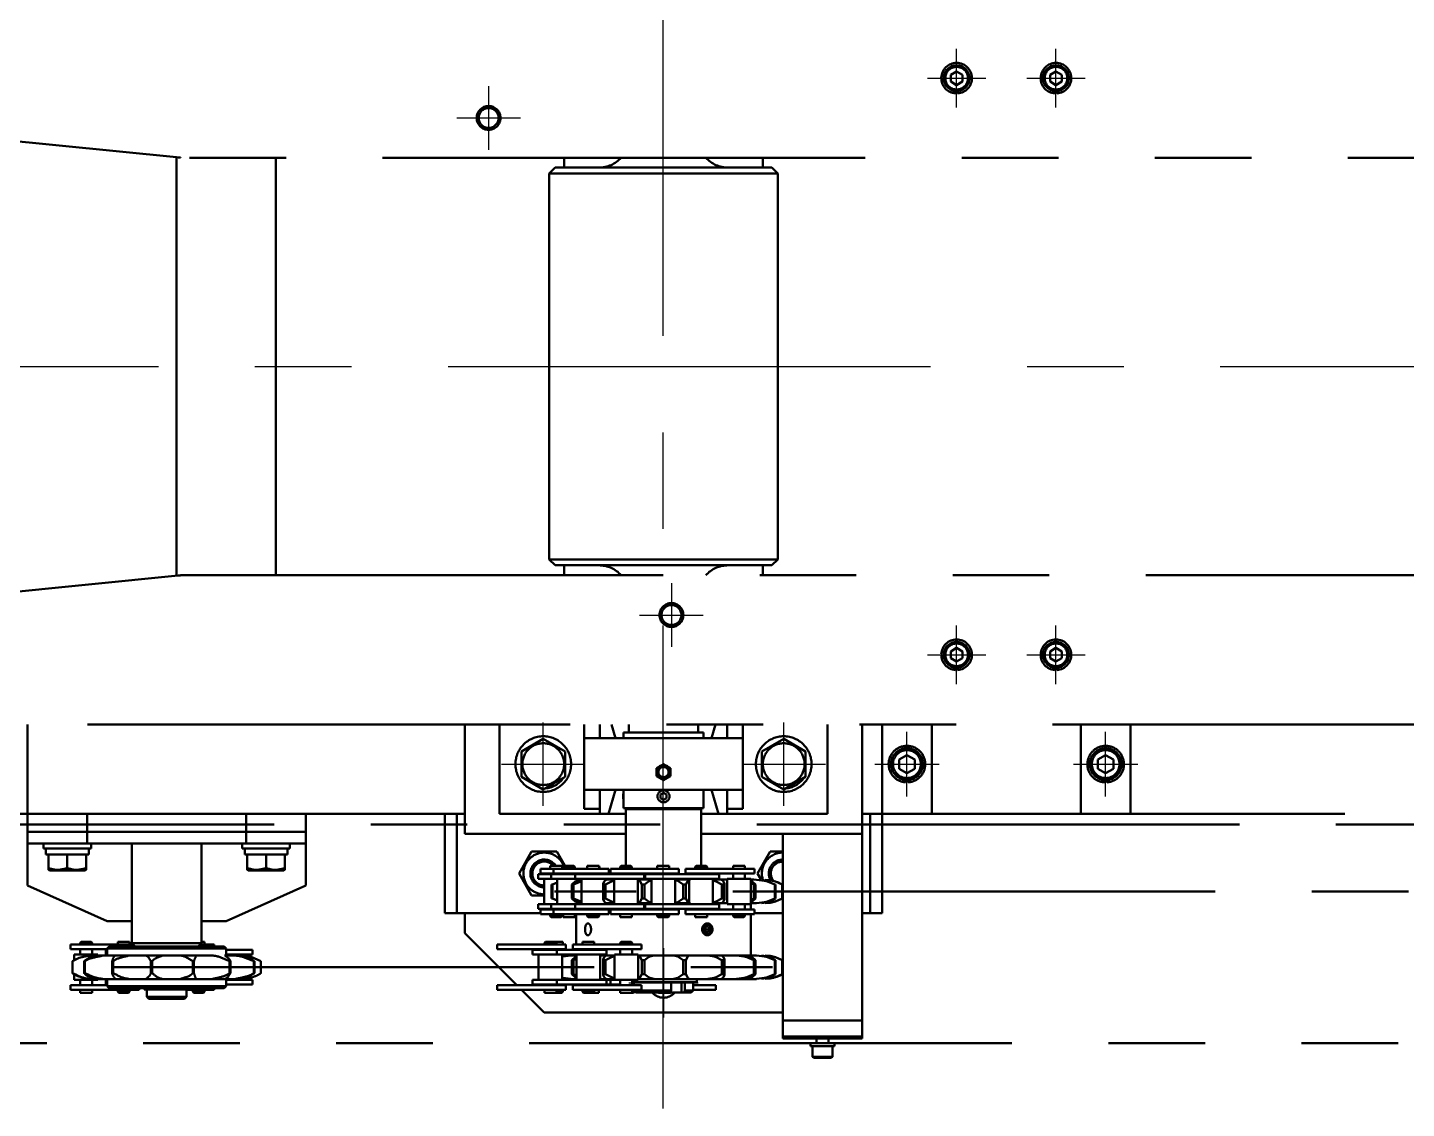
# Model space of a CAD drawing. Header units: millimetres. Extents: x -993 to 13147, y -7260 to 4342.
# Drawn here: x 4750 to 5444, y 2711 to 3255 of the extents above; entities that cross this region are included whole.
import ezdxf

# ---------------------------------------------------------------- set-up
doc = ezdxf.new("R2010")
doc.units = ezdxf.units.MM
doc.header["$LTSCALE"] = 7.649257
doc.linetypes.add('CENTER', pattern=[50.8, 31.75, -6.35, 6.35, -6.35])
doc.linetypes.add('PHANTOM', pattern=[63.5, 31.75, -6.35, 6.35, -6.35, 6.35, -6.35])
for name, color, linetype in [('NoLayerName_001', 7, 'Continuous'), ('NoLayerName_002', 7, 'Continuous'), ('NoLayerName_003', 7, 'Continuous')]:
    doc.layers.add(name, color=color, linetype=linetype)

# ---------------------------------------------------------------- blocks, each defined once
blk = doc.blocks.new('JZB_0737')
at = {"layer": 'NoLayerName_001', "color": 4, "linetype": 'CENTER', "lineweight": 25}
for p, q in [((1063.76, 0), (1063.76, 710)), ((1211.41, 503.46), (1211.41, 532.86)), ((1261.41, 503.46), (1261.41, 532.86)), ((975.91, 514.16), (975.91, 482.16)), ((1196.71, 518.16), (1226.11, 518.16)), ((1246.71, 518.16), (1276.11, 518.16)), ((959.91, 498.16), (991.91, 498.16)), ((1067.91, 264.16), (1067.91, 232.16)), ((1051.91, 248.16), (1083.91, 248.16)), ((1211.41, 213.46), (1211.41, 242.86)), ((1261.41, 213.46), (1261.41, 242.86)), ((1196.71, 228.16), (1226.11, 228.16)), ((1246.71, 228.16), (1276.11, 228.16)), ((1003.41, 152.16), (1003.41, 194.16)), ((1124.41, 152.16), (1124.41, 194.16)), ((1186.41, 156.96), (1186.41, 189.36)), ((1286.41, 156.96), (1286.41, 189.36)), ((982.41, 173.16), (1024.41, 173.16)), ((1103.41, 173.16), (1145.41, 173.16)), ((1170.21, 173.16), (1202.61, 173.16)), ((1270.21, 173.16), (1302.61, 173.16)), ((1063.91, 80.66), (1063.91, 45.66)), ((1046.41, 63.16), (1081.41, 63.16))]:
    blk.add_line(p, q, dxfattribs=at)
at = {"layer": 'NoLayerName_001', "color": 3, "linetype": 'PHANTOM', "lineweight": 50}
for p, q in [((1211.41, 521.59), (1208.44, 519.88)), ((1214.38, 519.88), (1211.41, 521.59)), ((1261.41, 521.59), (1258.44, 519.88)), ((1264.38, 519.88), (1261.41, 521.59)), ((1208.44, 519.88), (1208.44, 516.45)), ((1208.44, 516.45), (1211.41, 514.73)), ((1211.41, 514.73), (1214.38, 516.45)), ((1214.38, 516.45), (1214.38, 519.88)), ((1258.44, 519.88), (1258.44, 516.45)), ((1258.44, 516.45), (1261.41, 514.73)), ((1261.41, 514.73), (1264.38, 516.45)), ((1264.38, 516.45), (1264.38, 519.88)), ((1209.92, 510.61), (1209.92, 511.83)), ((1210.89, 510.48), (1210.89, 511.68)), ((1211.92, 510.48), (1211.92, 511.68)), ((1259.92, 510.61), (1259.92, 511.83)), ((1260.89, 510.48), (1260.89, 511.68)), ((1261.92, 510.48), (1261.92, 511.68)), ((820.59, 478.19), (620.91, 498.16)), ((818.91, 267.96), (818.91, 478.36)), ((819.7, 478.28), (820.91, 478.28)), ((820.59, 478.19), (820.6, 478.28)), ((820.91, 478.16), (820.91, 478.28)), ((2136.91, 478.16), (820.91, 478.16)), ((868.91, 268.16), (868.91, 478.16)), ((1013.91, 473.16), (1013.91, 478.16)), ((1113.91, 473.16), (1113.91, 478.16)), ((1013.91, 268.16), (1013.91, 273.16)), ((1113.91, 268.16), (1113.91, 273.16)), ((819.7, 268.04), (620.91, 248.16)), ((819.7, 268.04), (820.91, 268.04)), ((820.91, 268.04), (820.91, 268.16)), ((820.91, 268.16), (2320.91, 268.16)), ((1211.41, 231.59), (1208.44, 229.88)), ((1208.44, 229.88), (1208.44, 226.45)), ((1214.38, 229.88), (1211.41, 231.59)), ((1214.38, 226.45), (1214.38, 229.88)), ((1261.41, 231.59), (1258.44, 229.88)), ((1258.44, 229.88), (1258.44, 226.45)), ((1264.38, 229.88), (1261.41, 231.59)), ((1264.38, 226.45), (1264.38, 229.88)), ((1208.44, 226.45), (1211.41, 224.73)), ((1211.41, 224.73), (1214.38, 226.45)), ((1258.44, 226.45), (1261.41, 224.73)), ((1261.41, 224.73), (1264.38, 226.45)), ((1209.92, 220.61), (1209.92, 221.83)), ((1210.89, 220.48), (1210.89, 221.68)), ((1211.92, 220.48), (1211.92, 221.68)), ((1259.92, 220.61), (1259.92, 221.83)), ((1260.89, 220.48), (1260.89, 221.68)), ((1261.92, 220.48), (1261.92, 221.68)), ((2474.05, 193.16), (625.91, 193.16)), ((743.91, 112.16), (743.91, 193.16)), ((963.91, 138.16), (963.91, 193.16)), ((1163.91, 193.16), (1163.91, 35.16)), ((1173.91, 193.16), (1173.91, 98.16)), ((1198.91, 193.16), (1198.91, 148.16)), ((1273.91, 193.16), (1273.91, 148.16)), ((1298.91, 193.16), (1298.91, 148.16)), ((1003.41, 185.86), (992.41, 179.51)), ((1014.41, 179.51), (1003.41, 185.86)), ((1124.41, 185.86), (1113.41, 179.51)), ((1135.41, 179.51), (1124.41, 185.86)), ((992.41, 179.51), (992.41, 166.81)), ((1014.41, 166.81), (1014.41, 179.51)), ((1113.41, 179.51), (1113.41, 166.81)), ((1135.41, 166.81), (1135.41, 179.51)), ((1186.41, 177.74), (1182.44, 175.45)), ((1182.44, 175.45), (1182.44, 170.87)), ((1190.37, 175.45), (1186.41, 177.74)), ((1190.37, 170.87), (1190.37, 175.45)), ((1286.41, 177.74), (1282.44, 175.45)), ((1282.44, 175.45), (1282.44, 170.87)), ((1290.37, 175.45), (1286.41, 177.74)), ((1290.37, 170.87), (1290.37, 175.45)), ((992.41, 166.81), (1003.41, 160.46)), ((1003.41, 160.46), (1014.41, 166.81)), ((1113.41, 166.81), (1124.41, 160.46)), ((1124.41, 160.46), (1135.41, 166.81)), ((1182.44, 170.87), (1186.41, 168.59)), ((1186.41, 168.59), (1190.37, 170.87)), ((1282.44, 170.87), (1286.41, 168.59)), ((1286.41, 168.59), (1290.37, 170.87)), ((1184.55, 164.15), (1184.55, 165.38)), ((1185.77, 163.98), (1185.77, 165.19)), ((1187.05, 163.98), (1187.05, 165.19)), ((1284.55, 164.15), (1284.55, 165.38)), ((1285.77, 163.98), (1285.77, 165.19)), ((1287.05, 163.98), (1287.05, 165.19)), ((743.91, 148.16), (188.91, 148.16)), ((743.91, 148.16), (963.91, 148.16)), ((773.91, 148.16), (773.91, 133.16)), ((853.91, 133.16), (853.91, 148.16)), ((883.91, 112.16), (883.91, 148.16)), ((953.91, 98.16), (953.91, 148.16)), ((959.91, 98.16), (959.91, 148.16)), ((1036.16, 148.16), (1044.91, 148.16)), ((1082.91, 148.16), (1091.66, 148.16)), ((1163.91, 148.16), (1963.91, 148.16)), ((1167.91, 98.16), (1167.91, 148.16)), ((743.91, 139.16), (883.91, 139.16)), ((883.91, 133.16), (743.91, 133.16)), ((751.91, 133.16), (751.91, 130.66)), ((775.91, 130.66), (775.91, 133.16)), ((796.41, 133.16), (796.41, 83.16)), ((831.41, 83.16), (831.41, 133.16)), ((851.91, 133.16), (851.91, 130.66)), ((875.91, 130.66), (875.91, 133.16)), ((1044.91, 138.16), (963.91, 138.16)), ((1163.91, 138.16), (1082.91, 138.16)), ((1123.91, 138.16), (1123.91, 35.16)), ((775.91, 130.66), (751.91, 130.66)), ((753.16, 130.66), (753.16, 127.66)), ((774.66, 127.66), (753.16, 127.66)), ((754.41, 119.95), (754.41, 127.66)), ((763.91, 127.66), (763.91, 120.8)), ((773.41, 127.66), (773.41, 119.95)), ((774.66, 127.66), (774.66, 130.66)), ((875.91, 130.66), (851.91, 130.66)), ((853.16, 130.66), (853.16, 127.66)), ((874.66, 127.66), (853.16, 127.66)), ((854.41, 127.66), (854.41, 119.95)), ((863.91, 127.66), (863.91, 120.8)), ((873.41, 127.66), (873.41, 119.95)), ((874.66, 127.66), (874.66, 130.66)), ((997.56, 129.16), (991.2, 118.16)), ((1010.26, 129.16), (997.56, 129.16)), ((1014.29, 122.18), (1010.26, 129.16)), ((1117.56, 129.16), (1111.2, 118.16)), ((1123.91, 129.16), (1117.56, 129.16)), ((754.41, 119.95), (754.91, 119.66)), ((772.91, 119.66), (754.91, 119.66)), ((772.91, 119.66), (773.41, 119.95)), ((854.41, 119.95), (854.91, 119.66)), ((872.91, 119.66), (854.91, 119.66)), ((872.91, 119.66), (873.41, 119.95)), ((991.2, 118.16), (997.56, 107.16)), ((1111.2, 118.16), (1112.82, 115.36)), ((743.91, 112.16), (783.91, 94.16)), ((843.91, 94.16), (883.91, 112.16)), ((997.56, 107.16), (1003.91, 107.16)), ((1002.07, 98.16), (953.91, 98.16)), ((963.91, 88.16), (963.91, 98.16)), ((1123.91, 98.16), (1109.66, 98.16)), ((1173.91, 98.16), (1163.91, 98.16)), ((783.91, 94.16), (796.41, 94.16)), ((831.41, 94.16), (843.91, 94.16)), ((1084.16, 90.06), (1084.91, 91.56)), ((1084.78, 91.3), (1085.4, 90.06)), ((1084.91, 91.56), (1086.41, 91.56)), ((1086.41, 91.56), (1087.16, 90.06)), ((770.88, 83.86), (770.38, 83.36)), ((776.34, 83.36), (770.38, 83.36)), ((770.38, 83.36), (770.38, 82.41)), ((775.84, 83.86), (770.88, 83.86)), ((776.34, 83.36), (775.84, 83.86)), ((776.34, 82.41), (776.34, 83.36)), ((795.26, 83.86), (789.3, 83.86)), ((789.3, 83.86), (789.3, 82.41)), ((795.26, 82.41), (795.26, 83.86)), ((831.41, 83.86), (833.01, 83.86)), ((833.01, 82.41), (833.01, 83.86)), ((963.91, 88.16), (990.06, 62.01)), ((1004.55, 83.86), (1004.05, 83.36)), ((1010.01, 83.36), (1004.05, 83.36)), ((1004.05, 83.36), (1004.05, 82.41)), ((1013.28, 83.86), (1004.55, 83.86)), ((1010.01, 83.36), (1009.51, 83.86)), ((1010.01, 82.41), (1010.01, 83.36)), ((1013.28, 82.41), (1013.28, 83.86)), ((1029.06, 83.86), (1023.1, 83.86)), ((1023.1, 83.86), (1023.1, 82.41)), ((1029.06, 82.41), (1029.06, 83.86)), ((1042.65, 83.86), (1042.15, 83.36)), ((1048.11, 83.36), (1042.15, 83.36)), ((1042.15, 83.36), (1042.15, 82.41)), ((1047.61, 83.86), (1042.65, 83.86)), ((1048.11, 83.36), (1047.61, 83.86)), ((1048.11, 82.41), (1048.11, 83.36)), ((1084.91, 88.56), (1084.16, 90.06)), ((1085.4, 90.06), (1084.78, 88.82)), ((1086.41, 88.56), (1084.91, 88.56)), ((1085.4, 90.06), (1087.16, 90.06)), ((1087.16, 90.06), (1086.41, 88.56)), ((765.58, 82.41), (765.58, 80.01)), ((797.16, 82.41), (765.58, 82.41)), ((783.91, 80.01), (765.58, 80.01)), ((779.31, 77.36), (767.4, 77.36)), ((767.4, 77.36), (767.4, 74.42)), ((770.38, 80.01), (770.38, 77.36)), ((776.34, 77.36), (776.34, 80.01)), ((779.31, 76.96), (779.31, 77.36)), ((783.21, 79.76), (783.21, 77.36)), ((783.91, 79.76), (783.21, 79.76)), ((783.91, 77.36), (783.21, 77.36)), ((796.41, 83.16), (831.41, 83.16)), ((796.41, 83.16), (798.06, 81.51)), ((829.76, 81.51), (831.41, 83.16)), ((830.66, 82.41), (837.8, 82.41)), ((837.8, 81.51), (837.8, 82.41)), ((843.91, 79.76), (857.13, 79.76)), ((843.91, 77.36), (857.13, 77.36)), ((857.13, 77.36), (857.13, 79.76)), ((980.21, 82.41), (980.21, 80.01)), ((1014.81, 82.41), (980.21, 82.41)), ((1014.81, 80.01), (980.21, 80.01)), ((997.96, 79.76), (997.96, 77.36)), ((1035.16, 79.76), (997.96, 79.76)), ((1035.16, 77.36), (997.96, 77.36)), ((1001.08, 77.36), (1001.08, 64.66)), ((1004.05, 80.01), (1004.05, 79.76)), ((1010.01, 79.76), (1010.01, 80.01)), ((1010.31, 79.76), (1010.31, 77.36)), ((1012.99, 64.66), (1012.99, 77.36)), ((1013.28, 79.76), (1013.28, 80.01)), ((1014.81, 80.01), (1014.81, 82.41)), ((1018.31, 82.41), (1018.31, 80.01)), ((1052.91, 82.41), (1018.31, 82.41)), ((1052.91, 80.01), (1018.31, 80.01)), ((1020.13, 77.36), (1020.13, 64.66)), ((1023.1, 80.01), (1023.1, 79.76)), ((1029.06, 79.76), (1029.06, 80.01)), ((1032.04, 64.66), (1032.04, 77.36)), ((1035.16, 77.36), (1035.16, 79.76)), ((1039.18, 77.36), (1039.18, 64.66)), ((1039.18, 77.36), (1051.09, 77.36)), ((1042.15, 80.01), (1042.15, 77.36)), ((1048.11, 77.36), (1048.11, 80.01)), ((1051.09, 64.66), (1051.09, 77.36)), ((1052.91, 80.01), (1052.91, 82.41)), ((767.4, 67.45), (767.4, 64.66)), ((779.31, 64.66), (767.4, 64.66)), ((770.38, 64.66), (770.38, 62.01)), ((776.34, 62.01), (776.34, 64.66)), ((779.31, 64.66), (779.31, 65.06)), ((783.21, 64.66), (783.91, 64.66)), ((783.21, 64.66), (783.21, 62.26)), ((843.91, 64.66), (857.13, 64.66)), ((857.13, 62.26), (857.13, 64.66)), ((997.96, 64.66), (997.96, 62.26)), ((997.96, 64.66), (1051.09, 64.66)), ((1010.31, 62.26), (1010.31, 64.66)), ((1034.28, 64.66), (1034.28, 65.06)), ((1035.16, 62.26), (1035.16, 64.66)), ((1037.28, 64.66), (1037.28, 62.26)), ((1042.15, 64.66), (1042.15, 62.01)), ((1048.11, 62.01), (1048.11, 64.66)), ((1080.66, 63.56), (1048.11, 63.56)), ((1080.66, 63.56), (1080.66, 65.06)), ((765.58, 62.01), (765.58, 59.61)), ((783.91, 62.01), (765.58, 62.01)), ((800.06, 59.61), (765.58, 59.61)), ((770.38, 59.61), (770.38, 58.16)), ((770.38, 58.16), (776.34, 58.16)), ((776.34, 58.16), (776.34, 59.61)), ((783.21, 62.26), (783.91, 62.26)), ((789.3, 59.61), (789.3, 58.66)), ((789.3, 58.66), (795.26, 58.66)), ((789.3, 58.66), (789.8, 58.16)), ((794.76, 58.16), (789.8, 58.16)), ((794.76, 58.16), (795.26, 58.66)), ((795.26, 58.66), (795.26, 59.61)), ((800.06, 59.61), (800.06, 60.51)), ((802.52, 60.51), (802.52, 59.81)), ((825.3, 59.81), (802.52, 59.81)), ((803.44, 59.81), (803.44, 59.61)), ((803.44, 59.61), (803.91, 59.61)), ((803.91, 59.81), (803.91, 56.16)), ((803.91, 56.16), (823.91, 56.16)), ((803.91, 56.16), (804.91, 55.16)), ((822.91, 55.16), (823.91, 56.16)), ((823.91, 56.16), (823.91, 59.81)), ((823.91, 59.61), (837.8, 59.61)), ((825.3, 59.81), (825.3, 60.51)), ((827.05, 59.61), (827.05, 58.66)), ((833.01, 58.66), (827.05, 58.66)), ((827.05, 58.66), (827.55, 58.16)), ((827.55, 58.16), (832.51, 58.16)), ((832.51, 58.16), (833.01, 58.66)), ((833.01, 58.66), (833.01, 59.61)), ((837.8, 59.61), (837.8, 60.51)), ((843.91, 62.26), (857.13, 62.26)), ((980.21, 62.01), (980.21, 59.61)), ((1014.81, 62.01), (980.21, 62.01)), ((1014.81, 59.61), (980.21, 59.61)), ((992.46, 59.61), (1003.91, 48.16)), ((997.96, 62.26), (1042.15, 62.26)), ((1004.05, 62.26), (1004.05, 62.01)), ((1004.05, 59.61), (1004.05, 58.16)), ((1012.78, 58.16), (1004.05, 58.16)), ((1010.01, 62.01), (1010.01, 62.26)), ((1010.01, 58.16), (1010.01, 59.61)), ((1013.28, 58.66), (1010.01, 58.66)), ((1012.78, 58.16), (1013.28, 58.66)), ((1013.28, 62.01), (1013.28, 62.26)), ((1013.28, 58.66), (1013.28, 59.61)), ((1014.81, 59.61), (1014.81, 62.01)), ((1018.31, 62.01), (1018.31, 59.61)), ((1052.91, 62.01), (1018.31, 62.01)), ((1052.91, 59.61), (1018.31, 59.61)), ((1023.1, 62.26), (1023.1, 62.01)), ((1023.1, 59.61), (1023.1, 58.66)), ((1023.1, 58.66), (1029.06, 58.66)), ((1023.1, 58.66), (1023.6, 58.16)), ((1031.31, 58.16), (1023.6, 58.16)), ((1028.56, 58.16), (1029.06, 58.66)), ((1029.06, 62.01), (1029.06, 62.26)), ((1029.06, 58.66), (1029.06, 59.61)), ((1031.31, 62.01), (1031.31, 62.26)), ((1031.31, 58.16), (1031.31, 59.61)), ((1042.15, 59.61), (1042.15, 58.16)), ((1048.84, 58.16), (1042.15, 58.16)), ((1048.11, 62.26), (1048.91, 62.26)), ((1048.11, 58.16), (1048.11, 59.61)), ((1049.34, 58.66), (1048.11, 58.66)), ((1048.84, 58.16), (1049.34, 58.66)), ((1049.34, 58.66), (1049.34, 58.93)), ((1052.91, 59.61), (1052.91, 62.01)), ((1061.4, 58.36), (1061.4, 58.16)), ((1067.36, 58.16), (1061.4, 58.16)), ((1067.36, 58.16), (1067.36, 58.36)), ((1078.91, 62.01), (1090.19, 62.01)), ((1078.91, 59.61), (1090.19, 59.61)), ((1090.19, 59.61), (1090.19, 62.01)), ((822.91, 55.16), (804.91, 55.16)), ((1123.91, 48.16), (1003.91, 48.16)), ((1163.91, 44.16), (1123.91, 44.16)), ((1123.91, 36.16), (1163.91, 36.16)), ((1163.91, 35.16), (1123.91, 35.16)), ((1140.91, 35.16), (1140.91, 32.86)), ((1146.91, 32.86), (1146.91, 35.16)), ((1150.01, 32.86), (1137.81, 32.86)), ((1137.81, 32.86), (1137.81, 31.36)), ((1137.81, 31.36), (1150.01, 31.36)), ((1138.91, 31.36), (1138.91, 25.96)), ((1148.91, 25.96), (1148.91, 31.36)), ((1150.01, 31.36), (1150.01, 32.86)), ((1138.91, 25.96), (1148.91, 25.96)), ((1138.91, 25.96), (1139.51, 25.36)), ((1139.51, 25.36), (1148.31, 25.36)), ((1148.31, 25.36), (1148.91, 25.96))]:
    blk.add_line(p, q, dxfattribs=at)
at = {"layer": 'NoLayerName_001', "color": 4, "linetype": 'CENTER', "lineweight": 50}
for p, q in [((2118.76, 109.11), (1009.05, 109.11)), ((9.05, 71.01), (1118.76, 71.01))]:
    blk.add_line(p, q, dxfattribs=at)
at = {"layer": 'NoLayerName_001', "color": 3, "linetype": 'PHANTOM', "lineweight": 50}
for centre, radius in [((1211.41, 518.16), 6.5), ((1211.41, 518.16), 5.7), ((1261.41, 518.16), 6.5), ((1261.41, 518.16), 5.7), ((975.91, 498.16), 6), ((1067.91, 248.16), 6), ((1211.41, 228.16), 6.5), ((1211.41, 228.16), 5.7), ((1261.41, 228.16), 6.5), ((1261.41, 228.16), 5.7), ((1003.41, 173.16), 14), ((1003.41, 173.16), 10.5), ((1124.41, 173.16), 14), ((1124.41, 173.16), 10.5), ((1186.41, 173.16), 8), ((1286.41, 173.16), 8), ((1186.41, 173.16), 7), ((1286.41, 173.16), 7)]:
    blk.add_circle(centre, radius, dxfattribs=at)
for centre, radius, start, end in [((1211.41, 518.16), 7.7, 273.8146, 266.1854), ((1261.41, 518.16), 7.7, 273.8146, 266.1854), ((1211.41, 228.16), 7.7, 273.8146, 266.1854), ((1261.41, 228.16), 7.7, 273.8146, 266.1854), ((1186.41, 173.16), 9.2, 273.9911, 266.0089), ((1286.41, 173.16), 9.2, 273.9911, 266.0089), ((1003.41, 173.16), 12.25, 274.19672, 324.46575), ((1124.41, 173.16), 12.25, 274.19672, 324.46575), ((1003.91, 118.16), 10.5, 20.5139, 270.02455), ((1123.91, 118.16), 10.5, 90, 195.7113), ((1123.91, 118.16), 10.5, 268.54813, 270), ((1063.91, 63.16), 7.5, 219.79182, 320.20818)]:
    blk.add_arc(centre, radius, start, end, dxfattribs=at)
blk.add_ellipse((1085.66, 90.06), major_axis=(0, 2.46), ratio=0.864637, dxfattribs=at)
blk.add_ellipse((1085.39, 90.06), major_axis=(0, 3), ratio=0.864637, start_param=3.239712, end_param=6.186103, dxfattribs=at)
at = {"layer": 'NoLayerName_001', "color": 3, "linetype": 'PHANTOM', "lineweight": 50, "start_tangent": (-0.986522, -0.163629), "end_tangent": (-0.982197, 0.187856)}
for points in [[(763.91, 120.8), (758.82, 119.96), (754.41, 120.8)], [(773.41, 120.8), (768.32, 119.96), (763.91, 120.8)], [(863.91, 120.8), (858.82, 119.96), (854.41, 120.8)], [(873.41, 120.8), (868.32, 119.96), (863.91, 120.8)]]:
    blk.add_spline(points, degree=3, dxfattribs=at)
at = {"layer": 'NoLayerName_002', "color": 3, "linetype": 'PHANTOM', "lineweight": 50}
for p, q in [((1009.41, 473.16), (1006.41, 470.16)), ((1118.41, 473.16), (1009.41, 473.16)), ((1121.41, 470.16), (1118.41, 473.16)), ((1006.41, 470.16), (1121.41, 470.16)), ((1006.41, 470.16), (1006.41, 276.16)), ((1121.41, 276.16), (1121.41, 470.16)), ((1006.41, 276.16), (1121.41, 276.16)), ((1006.41, 276.16), (1009.41, 273.16)), ((1118.41, 273.16), (1009.41, 273.16)), ((1118.41, 273.16), (1121.41, 276.16)), ((1046.41, 193.16), (1046.41, 189.06)), ((1081.41, 189.06), (1081.41, 193.16)), ((1045.41, 150.96), (1044.91, 150.46)), ((1082.91, 150.46), (1044.91, 150.46)), ((1044.91, 150.46), (1044.91, 121.96)), ((1082.91, 150.46), (1082.41, 150.96)), ((1082.91, 121.96), (1082.91, 150.46)), ((139.41, 142.86), (2210.71, 142.86)), ((1054.1, 115.56), (1054.71, 115.56)), ((1048.91, 63.31), (1048.91, 62.01)), ((1067.71, 63.31), (1048.91, 63.31)), ((1049.61, 63.56), (1049.61, 63.31)), ((1067.35, 63.56), (1067.35, 63.31)), ((1067.71, 63.31), (1067.71, 59.36)), ((1072.89, 63.56), (1072.89, 58.36)), ((1074.26, 63.31), (1074.26, 63.56)), ((1074.26, 63.31), (1078.91, 63.31)), ((1074.63, 59.36), (1074.63, 63.31)), ((1078.21, 63.31), (1078.21, 63.56)), ((1078.91, 59.36), (1078.91, 63.31)), ((1048.91, 59.61), (1048.91, 59.36)), ((1048.91, 59.36), (1067.71, 59.36)), ((1048.91, 59.36), (1049.91, 58.36)), ((1077.91, 58.36), (1049.91, 58.36)), ((1067.71, 59.36), (1067.19, 58.36)), ((1074.11, 58.36), (1074.63, 59.36)), ((1074.63, 59.36), (1078.91, 59.36)), ((1077.91, 58.36), (1078.91, 59.36)), ((2210.71, 32.86), (139.41, 32.86))]:
    blk.add_line(p, q, dxfattribs=at)
for centre, start, end in [((1031.41, 488.16), 270, 318.18969), ((1096.41, 488.16), 221.81031, 270), ((1031.41, 258.16), 41.81031, 90), ((1096.41, 258.16), 90, 138.18969)]:
    blk.add_arc(centre, 15, start, end, dxfattribs=at)
at = {"layer": 'NoLayerName_003', "color": 3, "linetype": 'PHANTOM', "lineweight": 50}
for p, q in [((981.41, 193.16), (981.41, 148.16)), ((1023.91, 193.16), (1023.91, 150.68)), ((1031.81, 186.16), (1031.81, 193.16)), ((1039.78, 186.16), (1037.67, 193.16)), ((1043.71, 189.06), (1043.71, 186.16)), ((1043.71, 189.06), (1084.11, 189.06)), ((1084.11, 186.16), (1084.11, 189.06)), ((1090.14, 193.16), (1088.03, 186.16)), ((1096.01, 193.16), (1096.01, 186.16)), ((1103.91, 150.68), (1103.91, 193.16)), ((1146.41, 148.16), (1146.41, 193.16)), ((1023.91, 186.16), (1103.91, 186.16)), ((1060.41, 171.18), (1063.91, 173.2)), ((1060.41, 167.14), (1060.41, 171.18)), ((1060.41, 167.14), (1063.91, 165.12)), ((1063.91, 173.2), (1067.41, 171.18)), ((1067.41, 167.14), (1063.91, 165.12)), ((1067.41, 167.14), (1067.41, 171.18)), ((1103.91, 160.16), (1023.91, 160.16)), ((1031.81, 148.16), (1031.81, 160.16)), ((1036.16, 148.16), (1039.78, 160.16)), ((1043.71, 160.16), (1043.71, 150.96)), ((1084.11, 150.96), (1084.11, 160.16)), ((1088.03, 160.16), (1091.66, 148.16)), ((1096.01, 148.16), (1096.01, 160.16)), ((1063.91, 158.69), (1062.41, 157.83)), ((1062.41, 157.83), (1062.41, 156.1)), ((1062.41, 156.1), (1063.91, 155.23)), ((1065.41, 157.83), (1063.91, 158.69)), ((1063.91, 155.23), (1065.41, 156.1)), ((1065.41, 156.1), (1065.41, 157.83)), ((1036.16, 148.16), (981.41, 148.16)), ((1031.81, 150.68), (1023.91, 150.68)), ((1043.71, 150.96), (1084.11, 150.96)), ((1091.66, 148.16), (1146.41, 148.16)), ((1103.91, 150.68), (1096.01, 150.68)), ((1002.07, 120.51), (1002.07, 118.11)), ((1002.07, 120.51), (1036.34, 120.51)), ((1002.07, 118.11), (1036.34, 118.11)), ((1012.85, 121.96), (1006.89, 121.96)), ((1006.89, 121.96), (1006.89, 120.51)), ((1006.89, 118.11), (1006.89, 117.86)), ((1008.56, 120.51), (1008.56, 118.11)), ((1012.85, 120.51), (1012.85, 121.96)), ((1012.85, 117.86), (1012.85, 118.11)), ((1013.86, 121.96), (1013.36, 121.46)), ((1019.32, 121.46), (1013.36, 121.46)), ((1013.36, 121.46), (1013.36, 120.51)), ((1013.36, 118.11), (1013.36, 117.86)), ((1018.82, 121.96), (1013.86, 121.96)), ((1019.32, 121.46), (1018.82, 121.96)), ((1019.32, 120.51), (1019.32, 121.46)), ((1019.32, 117.86), (1019.32, 118.11)), ((1031.53, 121.96), (1025.57, 121.96)), ((1025.57, 121.96), (1025.57, 120.51)), ((1025.57, 118.11), (1025.57, 117.86)), ((1031.53, 120.51), (1031.53, 121.96)), ((1031.72, 121.46), (1031.53, 121.65)), ((1031.72, 121.46), (1031.53, 121.46)), ((1031.53, 117.86), (1031.53, 118.11)), ((1031.72, 120.51), (1031.72, 121.46)), ((1031.72, 117.86), (1031.72, 118.11)), ((1036.34, 118.11), (1036.34, 120.51)), ((1037.25, 120.51), (1037.25, 118.11)), ((1037.25, 120.51), (1071.56, 120.51)), ((1037.25, 118.11), (1071.56, 118.11)), ((1042.55, 121.96), (1042.05, 121.46)), ((1048.01, 121.46), (1042.05, 121.46)), ((1042.05, 121.46), (1042.05, 120.51)), ((1042.05, 118.11), (1042.05, 117.86)), ((1047.51, 121.96), (1042.55, 121.96)), ((1048.01, 121.46), (1047.51, 121.96)), ((1048.01, 120.51), (1048.01, 121.46)), ((1048.01, 117.86), (1048.01, 118.11)), ((1066.76, 121.96), (1060.8, 121.96)), ((1060.8, 121.96), (1060.8, 120.51)), ((1060.8, 118.11), (1060.8, 117.86)), ((1066.76, 120.51), (1066.76, 121.96)), ((1066.76, 117.86), (1066.76, 118.11)), ((1071.56, 118.11), (1071.56, 120.51)), ((1075.06, 120.51), (1075.06, 118.11)), ((1075.06, 120.51), (1109.66, 120.51)), ((1075.06, 118.11), (1109.66, 118.11)), ((1080.35, 121.96), (1079.85, 121.46)), ((1085.81, 121.46), (1079.85, 121.46)), ((1079.85, 121.46), (1079.85, 120.51)), ((1079.85, 118.11), (1079.85, 117.86)), ((1080.35, 121.96), (1085.31, 121.96)), ((1085.81, 121.46), (1085.31, 121.96)), ((1085.81, 120.51), (1085.81, 121.46)), ((1085.81, 117.86), (1085.81, 118.11)), ((1098.9, 121.96), (1104.86, 121.96)), ((1098.9, 121.96), (1098.9, 120.51)), ((1098.9, 118.11), (1098.9, 115.46)), ((1104.86, 120.51), (1104.86, 121.96)), ((1104.86, 115.46), (1104.86, 118.11)), ((1109.66, 118.11), (1109.66, 120.51)), ((1000.81, 117.86), (1000.81, 115.46)), ((1000.81, 117.86), (1054.1, 117.86)), ((1000.81, 115.46), (1054.1, 115.46)), ((1003.91, 115.46), (1003.91, 102.76)), ((1007.3, 117.86), (1007.3, 115.46)), ((1007.61, 112.66), (1008.07, 112.66)), ((1007.61, 105.56), (1007.61, 112.66)), ((1010.36, 113.61), (1008.07, 112.66)), ((1008.07, 112.66), (1008.07, 105.56)), ((1010.39, 115.46), (1010.39, 102.76)), ((1017.83, 112.66), (1019.42, 114.09)), ((1017.83, 112.66), (1018.69, 112.66)), ((1017.83, 105.56), (1017.83, 112.66)), ((1022.24, 114.09), (1018.69, 112.66)), ((1018.69, 112.66), (1018.69, 105.56)), ((1019.42, 114.09), (1020.27, 114.48)), ((1019.48, 117.86), (1019.48, 115.46)), ((1020.27, 114.48), (1022.22, 115.03)), ((1022.22, 115.03), (1022.59, 115.06)), ((1022.6, 114.21), (1022.24, 114.09)), ((1022.3, 115.04), (1022.3, 115.46)), ((1022.3, 115.06), (1022.6, 115.06)), ((1022.6, 115.46), (1022.6, 102.76)), ((1033.57, 113.03), (1033.97, 114.09)), ((1033.61, 112.66), (1033.57, 113.03)), ((1033.57, 113), (1033.57, 105.22)), ((1033.61, 112.66), (1034.76, 112.66)), ((1033.61, 105.56), (1033.61, 112.66)), ((1033.97, 114.09), (1034.37, 114.48)), ((1034.37, 114.48), (1034.83, 114.86)), ((1034.51, 115.09), (1034.51, 115.46)), ((1034.51, 115.06), (1039.07, 115.06)), ((1034.7, 115.06), (1034.7, 115.46)), ((1037.75, 114.09), (1034.76, 112.66)), ((1034.76, 112.66), (1034.76, 105.56)), ((1034.83, 114.86), (1035, 115.03)), ((1035, 115.03), (1034.86, 115.06)), ((1038.73, 114.48), (1037.75, 114.09)), ((1039.07, 115.46), (1039.07, 102.76)), ((1050.63, 115.06), (1057.83, 115.06)), ((1050.98, 102.76), (1050.98, 115.46)), ((1052.03, 114.48), (1051.26, 115.03)), ((1052.12, 114.09), (1052.03, 114.48)), ((1053.04, 112.66), (1052.12, 114.09)), ((1053.04, 112.66), (1054.35, 112.66)), ((1053.04, 105.56), (1053.04, 112.66)), ((1054.1, 115.46), (1054.1, 117.86)), ((1056.42, 114.09), (1054.35, 112.66)), ((1054.35, 112.66), (1054.35, 105.56)), ((1054.71, 117.86), (1054.71, 115.46)), ((1091.91, 117.86), (1054.71, 117.86)), ((1091.91, 115.46), (1054.71, 115.46)), ((1056.99, 114.48), (1056.42, 114.09)), ((1057.71, 114.8), (1056.99, 114.48)), ((1057.83, 115.46), (1057.83, 102.76)), ((1069.74, 102.76), (1069.74, 115.46)), ((1069.74, 115.06), (1077.46, 115.06)), ((1071.13, 114.48), (1069.84, 114.93)), ((1071.7, 114.09), (1071.13, 114.48)), ((1073.78, 112.66), (1071.7, 114.09)), ((1073.78, 112.66), (1075.1, 112.66)), ((1073.78, 105.56), (1073.78, 112.66)), ((1076, 114.09), (1075.1, 112.66)), ((1075.1, 112.66), (1075.1, 105.56)), ((1076.08, 114.48), (1076, 114.09)), ((1076.83, 115.03), (1076.08, 114.48)), ((1076.88, 115.46), (1076.88, 102.76)), ((1088.79, 102.76), (1088.79, 115.46)), ((1088.79, 115.06), (1095.93, 115.06)), ((1090.34, 114.09), (1089.35, 114.48)), ((1093.34, 112.66), (1090.34, 114.09)), ((1091.91, 115.46), (1091.91, 117.86)), ((1093.05, 115.03), (1093.7, 114.48)), ((1093.34, 112.66), (1094.49, 112.66)), ((1093.34, 105.56), (1093.34, 112.66)), ((1093.7, 114.48), (1094.11, 114.09)), ((1094.11, 114.09), (1094.53, 113.01)), ((1094.53, 113.01), (1094.49, 112.66)), ((1094.49, 112.66), (1094.49, 105.56)), ((1094.53, 105.24), (1094.53, 112.98)), ((1107.84, 115.46), (1095.93, 115.46)), ((1095.93, 115.46), (1095.93, 102.76)), ((1109.34, 112.66), (1107.82, 113.31)), ((1107.84, 102.76), (1107.84, 115.46)), ((1107.84, 115.06), (1109.31, 115.06)), ((1107.84, 114.43), (1108.58, 114.09)), ((1108.58, 114.09), (1110.2, 112.66)), ((1110.73, 115.03), (1109.31, 115.06)), ((1109.34, 112.66), (1110.2, 112.66)), ((1109.34, 105.56), (1109.34, 112.66)), ((1110.2, 112.66), (1110.2, 105.56)), ((1114.76, 114.48), (1110.73, 115.03)), ((1113.41, 115.03), (1116.47, 114.48)), ((1116.18, 114.09), (1114.76, 114.48)), ((1117.14, 114.82), (1115.12, 115.03)), ((1119.86, 112.66), (1116.18, 114.09)), ((1118.89, 114.48), (1117.14, 114.82)), ((1120.27, 114.09), (1118.89, 114.48)), ((1119.86, 112.66), (1120.32, 112.66)), ((1119.86, 105.56), (1119.86, 112.66)), ((1123.64, 112.66), (1120.27, 114.09)), ((1120.32, 112.66), (1120.32, 105.56)), ((1123.64, 105.56), (1123.64, 112.66)), ((1123.64, 105.56), (1123.64, 112.66)), ((1007.61, 105.56), (1008.07, 105.56)), ((1008.07, 105.56), (1010.36, 104.61)), ((1019.42, 104.14), (1017.83, 105.56)), ((1017.83, 105.56), (1018.69, 105.56)), ((1018.69, 105.56), (1022.24, 104.14)), ((1020.27, 103.75), (1019.42, 104.14)), ((1022.24, 104.14), (1022.6, 104.02)), ((1033.57, 105.19), (1033.61, 105.56)), ((1033.97, 104.14), (1033.57, 105.19)), ((1033.61, 105.56), (1034.76, 105.56)), ((1034.37, 103.75), (1033.97, 104.14)), ((1034.76, 105.56), (1037.75, 104.14)), ((1037.75, 104.14), (1038.73, 103.75)), ((1052.03, 103.75), (1052.12, 104.14)), ((1052.12, 104.14), (1053.04, 105.56)), ((1053.04, 105.56), (1054.35, 105.56)), ((1054.35, 105.56), (1056.42, 104.14)), ((1056.42, 104.14), (1056.99, 103.75)), ((1071.13, 103.75), (1071.7, 104.14)), ((1071.7, 104.14), (1073.78, 105.56)), ((1073.78, 105.56), (1075.1, 105.56)), ((1075.1, 105.56), (1076, 104.14)), ((1076, 104.14), (1076.08, 103.75)), ((1089.35, 103.75), (1090.34, 104.14)), ((1090.34, 104.14), (1093.34, 105.56)), ((1093.34, 105.56), (1094.49, 105.56)), ((1094.11, 104.14), (1093.7, 103.75)), ((1094.53, 105.21), (1094.11, 104.14)), ((1094.49, 105.56), (1094.53, 105.21)), ((1107.82, 104.91), (1109.34, 105.56)), ((1108.58, 104.14), (1107.84, 103.79)), ((1110.2, 105.56), (1108.58, 104.14)), ((1109.34, 105.56), (1110.2, 105.56)), ((1114.76, 103.75), (1116.18, 104.14)), ((1116.18, 104.14), (1119.86, 105.56)), ((1120.32, 105.56), (1117.66, 104.14)), ((1118.89, 103.75), (1120.27, 104.14)), ((1119.86, 105.56), (1120.32, 105.56)), ((1120.27, 104.14), (1123.64, 105.56)), ((1000.81, 102.76), (1000.81, 100.36)), ((1000.81, 102.76), (1054.1, 102.76)), ((1000.81, 100.36), (1054.1, 100.36)), ((1002.07, 100.11), (1002.07, 97.71)), ((1002.07, 100.11), (1036.34, 100.11)), ((1002.07, 97.71), (1036.34, 97.71)), ((1006.89, 100.36), (1006.89, 100.11)), ((1006.89, 97.71), (1006.89, 96.76)), ((1007.3, 102.76), (1007.3, 100.36)), ((1008.56, 100.11), (1008.56, 97.71)), ((1012.85, 100.11), (1012.85, 100.36)), ((1012.85, 96.76), (1012.85, 97.71)), ((1013.36, 100.36), (1013.36, 100.11)), ((1013.36, 97.71), (1013.36, 96.26)), ((1019.32, 100.11), (1019.32, 100.36)), ((1019.32, 96.26), (1019.32, 97.71)), ((1019.48, 102.76), (1019.48, 100.36)), ((1019.91, 100.36), (1019.91, 100.11)), ((1019.91, 97.71), (1019.91, 82.41)), ((1022.22, 103.19), (1020.27, 103.75)), ((1022.3, 102.76), (1022.3, 103.19)), ((1022.3, 103.16), (1022.6, 103.16)), ((1025.57, 100.36), (1025.57, 100.11)), ((1025.57, 97.71), (1025.57, 96.76)), ((1031.53, 100.11), (1031.53, 100.36)), ((1031.53, 96.76), (1031.53, 97.71)), ((1034.83, 103.36), (1034.37, 103.75)), ((1034.51, 103.16), (1039.07, 103.16)), ((1034.51, 102.76), (1034.51, 103.14)), ((1035, 103.19), (1034.83, 103.36)), ((1036.34, 97.71), (1036.34, 100.11)), ((1037.25, 100.11), (1071.56, 100.11)), ((1037.25, 100.11), (1037.25, 97.71)), ((1037.25, 97.71), (1071.56, 97.71)), ((1042.05, 100.36), (1042.05, 100.11)), ((1042.05, 97.71), (1042.05, 96.26)), ((1048.01, 100.11), (1048.01, 100.36)), ((1048.01, 96.26), (1048.01, 97.71)), ((1050.63, 103.16), (1057.83, 103.16)), ((1051.26, 103.19), (1052.03, 103.75)), ((1054.1, 100.36), (1054.1, 102.76)), ((1054.71, 102.76), (1054.71, 100.36)), ((1091.91, 102.76), (1054.71, 102.76)), ((1091.91, 100.36), (1054.71, 100.36)), ((1056.99, 103.75), (1057.71, 103.43)), ((1060.8, 100.36), (1060.8, 100.11)), ((1060.8, 97.71), (1060.8, 96.76)), ((1066.76, 100.11), (1066.76, 100.36)), ((1066.76, 96.76), (1066.76, 97.71)), ((1069.74, 103.16), (1077.46, 103.16)), ((1069.84, 103.29), (1071.13, 103.75)), ((1071.56, 97.71), (1071.56, 100.11)), ((1075.06, 100.11), (1075.06, 97.71)), ((1075.06, 100.11), (1109.66, 100.11)), ((1075.06, 97.71), (1109.66, 97.71)), ((1076.08, 103.75), (1076.83, 103.19)), ((1079.85, 100.36), (1079.85, 100.11)), ((1079.85, 97.71), (1079.85, 96.26)), ((1085.81, 100.11), (1085.81, 100.36)), ((1085.81, 96.26), (1085.81, 97.71)), ((1088.79, 103.16), (1095.93, 103.16)), ((1091.91, 100.36), (1091.91, 102.76)), ((1093.7, 103.75), (1093.05, 103.19)), ((1093.05, 103.19), (1093.18, 103.16)), ((1107.84, 102.76), (1095.93, 102.76)), ((1098.9, 102.76), (1098.9, 100.11)), ((1098.9, 97.71), (1098.9, 96.76)), ((1104.86, 100.11), (1104.86, 102.76)), ((1104.86, 96.76), (1104.86, 97.71)), ((1107.84, 103.16), (1109.31, 103.16)), ((1107.91, 100.11), (1107.91, 103.16)), ((1107.91, 76.96), (1107.91, 97.71)), ((1109.66, 97.71), (1109.66, 100.11)), ((1110.73, 103.19), (1114.76, 103.75)), ((1116.47, 103.75), (1113.41, 103.19)), ((1115.12, 103.19), (1117.14, 103.4)), ((1117.14, 103.4), (1118.89, 103.75)), ((1006.89, 96.76), (1012.85, 96.76)), ((1006.89, 96.76), (1007.39, 96.26)), ((1012.35, 96.26), (1007.39, 96.26)), ((1012.35, 96.26), (1012.85, 96.76)), ((1019.32, 96.26), (1013.36, 96.26)), ((1025.57, 96.76), (1031.53, 96.76)), ((1025.57, 96.76), (1026.07, 96.26)), ((1026.07, 96.26), (1031.03, 96.26)), ((1031.03, 96.26), (1031.53, 96.76)), ((1042.05, 96.26), (1048.01, 96.26)), ((1060.8, 96.76), (1066.76, 96.76)), ((1060.8, 96.76), (1061.3, 96.26)), ((1066.26, 96.26), (1061.3, 96.26)), ((1066.26, 96.26), (1066.76, 96.76)), ((1079.85, 96.26), (1085.81, 96.26)), ((1098.9, 96.76), (1099.4, 96.26)), ((1098.9, 96.76), (1104.86, 96.76)), ((1099.4, 96.26), (1104.36, 96.26)), ((1104.36, 96.26), (1104.86, 96.76)), ((775.01, 76.87), (769.85, 75.67)), ((775.01, 76.87), (776.53, 76.96)), ((775.8, 76.96), (835.5, 76.96)), ((778.49, 76.96), (777.68, 76.87)), ((781.71, 76.87), (783.46, 76.96)), ((784.91, 81.51), (783.91, 80.51)), ((783.91, 80.51), (843.91, 80.51)), ((783.91, 80.51), (783.91, 76.96)), ((784.91, 81.51), (842.91, 81.51)), ((788.14, 76.94), (788.05, 76.87)), ((794.8, 76.87), (796.42, 76.96)), ((802.82, 76.96), (803.53, 76.87)), ((811.66, 76.87), (812.85, 76.96)), ((819.74, 76.96), (821.07, 76.87)), ((828.97, 76.87), (829.48, 76.96)), ((835.5, 76.96), (837.2, 76.87)), ((843.91, 80.51), (842.91, 81.51)), ((843.3, 76.87), (843.03, 76.96)), ((850.81, 76.96), (843.03, 76.96)), ((843.91, 76.96), (843.91, 80.51)), ((846.99, 76.96), (848.7, 76.87)), ((851.92, 76.96), (852.02, 76.96)), ((1013.17, 76.38), (1012.99, 76.33)), ((1017.2, 76.93), (1013.17, 76.38)), ((1020.13, 76.96), (1018.62, 76.96)), ((1019.91, 80.01), (1019.91, 79.76)), ((1019.91, 77.36), (1019.91, 76.96)), ((1039.18, 76.96), (1032.04, 76.96)), ((1033.97, 75.99), (1034.37, 76.38)), ((1034.37, 76.38), (1035, 76.93)), ((1035, 76.93), (1034.86, 76.96)), ((1038.73, 76.38), (1037.75, 75.99)), ((1109.31, 76.96), (1050.63, 76.96)), ((1052.03, 76.38), (1051.26, 76.93)), ((1052.12, 75.99), (1052.03, 76.38)), ((1056.99, 76.38), (1056.42, 75.99)), ((1059.05, 76.93), (1056.99, 76.38)), ((1069.05, 76.93), (1068, 76.96)), ((1071.13, 76.38), (1069.05, 76.93)), ((1071.7, 75.99), (1071.13, 76.38)), ((1076.08, 76.38), (1076, 75.99)), ((1076.83, 76.93), (1076.08, 76.38)), ((1086.22, 76.93), (1084.87, 76.96)), ((1089.35, 76.38), (1086.22, 76.93)), ((1090.34, 75.99), (1089.35, 76.38)), ((1093.05, 76.93), (1093.7, 76.38)), ((1093.7, 76.38), (1094.11, 75.99)), ((1100.69, 76.93), (1099.22, 76.96)), ((1104.51, 76.38), (1100.69, 76.93)), ((1105.78, 75.99), (1104.51, 76.38)), ((1105.76, 76.93), (1107.73, 76.38)), ((1107.73, 76.38), (1108.58, 75.99)), ((1110.73, 76.93), (1109.31, 76.96)), ((1114.76, 76.38), (1110.73, 76.93)), ((1113.41, 76.93), (1116.47, 76.38)), ((1116.18, 75.99), (1114.76, 76.38)), ((1117.14, 76.72), (1115.12, 76.93)), ((1118.89, 76.38), (1117.14, 76.72)), ((1120.27, 75.99), (1118.89, 76.38)), ((766.48, 74.04), (769.83, 75.75)), ((766.48, 74.04), (766.52, 74.04)), ((766.48, 74.04), (766.48, 67.99)), ((766.52, 74.04), (766.52, 67.99)), ((772.34, 74.04), (772.64, 74.04)), ((772.34, 74.04), (772.34, 67.99)), ((772.64, 74.04), (772.64, 67.99)), ((786.44, 74.04), (786.93, 74.04)), ((786.44, 74.04), (786.44, 67.99)), ((786.93, 74.04), (786.93, 67.99)), ((805.97, 74.04), (806.56, 74.04)), ((805.97, 74.04), (805.97, 67.99)), ((806.56, 74.04), (806.56, 67.99)), ((827.08, 74.04), (827.65, 74.04)), ((827.08, 74.04), (827.08, 67.99)), ((827.65, 74.04), (827.65, 67.99)), ((845.57, 74.04), (846.02, 74.04)), ((845.57, 74.04), (845.57, 67.99)), ((846.02, 74.04), (846.02, 67.99)), ((861.33, 74.04), (856.38, 76.28)), ((857.8, 74.04), (858.03, 74.04)), ((857.8, 74.04), (857.8, 67.99)), ((858.03, 74.04), (858.03, 67.99)), ((861.33, 74.04), (861.33, 67.99)), ((1017.83, 74.56), (1019.42, 75.99)), ((1017.83, 74.56), (1018.69, 74.56)), ((1017.83, 67.46), (1017.83, 74.56)), ((1020.15, 75.19), (1018.69, 74.56)), ((1018.69, 74.56), (1018.69, 67.46)), ((1019.42, 75.99), (1020.13, 76.32)), ((1033.57, 74.93), (1033.97, 75.99)), ((1033.61, 74.56), (1033.57, 74.93)), ((1033.57, 74.9), (1033.57, 67.12)), ((1033.61, 74.56), (1034.76, 74.56)), ((1033.61, 67.46), (1033.61, 74.56)), ((1037.75, 75.99), (1034.76, 74.56)), ((1034.76, 74.56), (1034.76, 67.46)), ((1053.04, 74.56), (1052.12, 75.99)), ((1053.04, 74.56), (1054.35, 74.56)), ((1053.04, 67.46), (1053.04, 74.56)), ((1056.42, 75.99), (1054.35, 74.56)), ((1054.35, 74.56), (1054.35, 67.46)), ((1073.78, 74.56), (1071.7, 75.99)), ((1073.78, 74.56), (1075.1, 74.56)), ((1073.78, 67.46), (1073.78, 74.56)), ((1076, 75.99), (1075.1, 74.56)), ((1075.1, 74.56), (1075.1, 67.46)), ((1093.34, 74.56), (1090.34, 75.99)), ((1093.34, 74.56), (1094.49, 74.56)), ((1093.34, 67.46), (1093.34, 74.56)), ((1094.11, 75.99), (1094.53, 74.91)), ((1094.53, 74.91), (1094.49, 74.56)), ((1094.49, 74.56), (1094.49, 67.46)), ((1094.53, 67.14), (1094.53, 74.88)), ((1109.34, 74.56), (1105.78, 75.99)), ((1108.58, 75.99), (1110.2, 74.56)), ((1109.34, 74.56), (1110.2, 74.56)), ((1109.34, 67.46), (1109.34, 74.56)), ((1110.2, 74.56), (1110.2, 67.46)), ((1119.86, 74.56), (1116.18, 75.99)), ((1117.66, 75.99), (1120.32, 74.56)), ((1119.86, 74.56), (1120.32, 74.56)), ((1119.86, 67.46), (1119.86, 74.56)), ((1123.64, 74.56), (1120.27, 75.99)), ((1120.32, 74.56), (1120.32, 67.46)), ((1123.64, 67.46), (1123.64, 74.56)), ((1123.64, 67.46), (1123.64, 74.56)), ((766.48, 67.99), (766.52, 67.99)), ((772.34, 67.99), (772.64, 67.99)), ((776.53, 65.06), (775.01, 65.16)), ((851.92, 65.06), (776.53, 65.06)), ((777.68, 65.16), (778.49, 65.06)), ((783.46, 65.06), (781.71, 65.16)), ((783.91, 65.06), (783.91, 61.51)), ((786.44, 67.99), (786.93, 67.99)), ((788.05, 65.16), (788.14, 65.09)), ((796.42, 65.06), (794.8, 65.16)), ((803.53, 65.16), (802.82, 65.06)), ((805.97, 67.99), (806.56, 67.99)), ((812.85, 65.06), (811.66, 65.16)), ((821.07, 65.16), (819.74, 65.06)), ((827.08, 67.99), (827.65, 67.99)), ((829.48, 65.06), (828.97, 65.16)), ((837.2, 65.16), (835.5, 65.06)), ((843.03, 65.06), (843.3, 65.16)), ((843.91, 61.51), (843.91, 65.06)), ((845.57, 67.99), (846.02, 67.99)), ((848.7, 65.16), (846.99, 65.06)), ((853.32, 65.16), (851.92, 65.06)), ((853.32, 65.16), (856.43, 65.76)), ((857.8, 67.99), (858.03, 67.99)), ((1012.99, 65.69), (1013.17, 65.65)), ((1013.17, 65.65), (1017.2, 65.09)), ((1017.2, 65.09), (1018.62, 65.06)), ((1019.42, 66.04), (1017.83, 67.46)), ((1017.83, 67.46), (1018.69, 67.46)), ((1018.62, 65.06), (1020.13, 65.06)), ((1018.69, 67.46), (1020.15, 66.84)), ((1020.13, 65.71), (1019.42, 66.04)), ((1039.18, 65.06), (1032.04, 65.06)), ((1033.57, 67.09), (1033.61, 67.46)), ((1033.97, 66.04), (1033.57, 67.09)), ((1033.61, 67.46), (1034.76, 67.46)), ((1034.37, 65.65), (1033.97, 66.04)), ((1035, 65.09), (1034.37, 65.65)), ((1034.76, 67.46), (1037.75, 66.04)), ((1037.75, 66.04), (1038.73, 65.65)), ((1109.31, 65.06), (1050.63, 65.06)), ((1051.26, 65.09), (1052.03, 65.65)), ((1052.03, 65.65), (1052.12, 66.04)), ((1052.12, 66.04), (1053.04, 67.46)), ((1053.04, 67.46), (1054.35, 67.46)), ((1054.35, 67.46), (1056.42, 66.04)), ((1056.42, 66.04), (1056.99, 65.65)), ((1056.99, 65.65), (1059.05, 65.09)), ((1059.05, 65.09), (1060.09, 65.06)), ((1069.05, 65.09), (1071.13, 65.65)), ((1071.13, 65.65), (1071.7, 66.04)), ((1071.7, 66.04), (1073.78, 67.46)), ((1073.78, 67.46), (1075.1, 67.46)), ((1075.1, 67.46), (1076, 66.04)), ((1076, 66.04), (1076.08, 65.65)), ((1076.08, 65.65), (1076.83, 65.09)), ((1076.83, 65.09), (1077.46, 65.06)), ((1086.22, 65.09), (1089.35, 65.65)), ((1089.35, 65.65), (1090.34, 66.04)), ((1090.34, 66.04), (1093.34, 67.46)), ((1093.7, 65.65), (1093.05, 65.09)), ((1093.05, 65.09), (1093.18, 65.06)), ((1093.34, 67.46), (1094.49, 67.46)), ((1094.11, 66.04), (1093.7, 65.65)), ((1094.53, 67.11), (1094.11, 66.04)), ((1094.49, 67.46), (1094.53, 67.11)), ((1100.69, 65.09), (1104.51, 65.65)), ((1104.51, 65.65), (1105.78, 66.04)), ((1105.76, 65.09), (1105.38, 65.06)), ((1107.73, 65.65), (1105.76, 65.09)), ((1105.78, 66.04), (1109.34, 67.46)), ((1108.58, 66.04), (1107.73, 65.65)), ((1110.2, 67.46), (1108.58, 66.04)), ((1109.34, 67.46), (1110.2, 67.46)), ((1110.73, 65.09), (1114.76, 65.65)), ((1116.47, 65.65), (1113.41, 65.09)), ((1114.76, 65.65), (1116.18, 66.04)), ((1115.12, 65.09), (1117.14, 65.3)), ((1116.18, 66.04), (1119.86, 67.46)), ((1117.14, 65.3), (1118.89, 65.65)), ((1120.32, 67.46), (1117.66, 66.04)), ((1118.89, 65.65), (1120.27, 66.04)), ((1119.86, 67.46), (1120.32, 67.46)), ((1120.27, 66.04), (1123.64, 67.46)), ((783.91, 61.51), (843.91, 61.51)), ((783.91, 61.51), (784.91, 60.51)), ((784.91, 60.51), (842.91, 60.51)), ((842.91, 60.51), (843.91, 61.51))]:
    blk.add_line(p, q, dxfattribs=at)
for centre, radius in [((975.91, 498.16), 5), ((1067.91, 248.16), 5), ((1063.91, 169.16), 3.5), ((1063.91, 169.16), 3.46), ((1063.91, 169.16), 2.56), ((1063.91, 156.96), 3)]:
    blk.add_circle(centre, radius, dxfattribs=at)
for centre, radius, start, end in [((1003.91, 118.16), 7, 32.87835, 270), ((1123.91, 118.16), 7, 90, 209.42925), ((1003.91, 118.16), 6, 39.29648, 270), ((1123.91, 118.16), 6, 90, 218.7822), ((1114.14, 95.06), 20, 61.25452, 81.52324), ((1123.91, 118.16), 6, 267.45867, 270), ((1123.91, 118.16), 7, 267.8219, 270), ((1114.14, 123.16), 20, 278.48669, 298.62279), ((776.47, 58.27), 18.7, 92.05561, 105.96518), ((851.35, 58.27), 18.7, 74.39521, 87.94439), ((1114.14, 56.96), 20, 61.25452, 81.52324), ((776.47, 83.75), 18.7, 254.44017, 267.94439), ((851.35, 83.75), 18.7, 272.05561, 285.80004), ((1114.14, 85.06), 20, 278.48669, 298.62279)]:
    blk.add_arc(centre, radius, start, end, dxfattribs=at)
for start_param, end_param in [(1.127925, 1.570796), (1.570796, 2.013668)]:
    blk.add_ellipse((1045.06, 156.96), major_axis=(0, 3), ratio=0.5, start_param=start_param, end_param=end_param, dxfattribs=at)
for points, start_tangent, end_tangent in [([(1093.18, 115.06), (1093.16, 115.06), (1093.05, 115.03)], (-0.999981, -0.006175), (-0.962441, -0.271489)), ([(1022.59, 103.16), (1022.58, 103.16), (1022.22, 103.19)], (-0.999959, 0.009068), (-0.996047, 0.088823)), ([(1034.86, 103.16), (1034.88, 103.16), (1035, 103.19)], (0.999982, 0.006014), (0.966817, 0.25547)), ([(1109.31, 103.16), (1109.41, 103.16), (1110.73, 103.19)], (0.999999, 0.001353), (0.999715, 0.023875)), ([(1025.86, 93.06), (1025.52, 92.98), (1025.08, 92.59), (1024.73, 91.92), (1024.52, 91.04), (1024.44, 90.04), (1024.52, 89.05), (1024.74, 88.18), (1025.1, 87.51), (1025.54, 87.13), (1025.86, 87.06)], (-0.974208, -0.225654), (0.977041, -0.213049)), ([(1025.86, 87.06), (1026.37, 87.23), (1026.84, 87.72), (1027.2, 88.47), (1027.42, 89.4), (1027.45, 90.41), (1027.29, 91.37), (1026.97, 92.19), (1026.53, 92.77), (1026.03, 93.05), (1025.86, 93.06)], (0.949043, 0.315146), (-0.994303, 0.106594)), ([(1086.01, 93.06), (1085.71, 93.04), (1084.87, 92.76), (1084.15, 92.18), (1083.63, 91.35), (1083.38, 90.38), (1083.44, 89.38), (1083.79, 88.45), (1084.39, 87.71), (1085.17, 87.22), (1086.01, 87.06)], (-0.997778, -0.066631), (0.982168, -0.188006)), ([(1088.55, 90.06), (1088.41, 91.05), (1088.01, 91.93), (1087.38, 92.6), (1086.58, 92.99), (1086.01, 93.06)], (-0.139979, 0.990155), (-0.991754, 0.128155)), ([(1086.01, 87.06), (1086.03, 87.06), (1086.88, 87.24), (1087.62, 87.73), (1088.18, 88.49), (1088.5, 89.42), (1088.55, 90.06)], (0.999991, 0.00422), (0.089501, 0.995987)), ([(772.34, 74.04), (776.47, 76.58), (777.68, 76.87)], (0.850792, 0.525503), (0.973981, 0.226631)), ([(781.71, 76.87), (774.49, 74.99), (772.64, 74.04)], (-0.967875, -0.251432), (-0.889574, -0.45679)), ([(786.44, 74.04), (787.68, 76.58), (788.05, 76.87)], (0.438273, 0.898842), (0.791333, 0.611385)), ([(794.8, 76.87), (788.54, 74.99), (786.93, 74.04)], (-0.957896, -0.287115), (-0.860336, -0.509727)), ([(805.97, 74.04), (804.09, 76.58), (803.53, 76.87)], (-0.595039, 0.803697), (-0.89126, 0.453492)), ([(811.66, 76.87), (807.61, 74.99), (806.56, 74.04)], (-0.90764, -0.419749), (-0.738086, -0.674706)), ([(827.08, 74.04), (822.44, 76.58), (821.07, 76.87)], (-0.876611, 0.4812), (-0.979281, 0.202508)), ([(828.97, 76.87), (827.92, 74.99), (827.65, 74.04)], (-0.488688, -0.872458), (-0.272636, -0.962117)), ([(845.57, 74.04), (839.1, 76.58), (837.2, 76.87)], (-0.930594, 0.366052), (-0.989198, 0.146583)), ([(843.3, 76.87), (845.46, 74.99), (846.02, 74.04)], (0.755461, -0.655194), (0.503865, -0.863783)), ([(857.8, 74.04), (850.77, 76.58), (848.7, 76.87)], (-0.94016, 0.340732), (-0.990808, 0.135276)), ([(851.81, 76.87), (856.75, 74.99), (858.03, 74.04)], (0.935062, -0.354484), (0.800248, -0.59967)), ([(851.92, 76.96), (852.42, 76.94), (853.32, 76.87)], (0.998967, -0.04545), (0.996689, -0.081313)), ([(856.38, 76.28), (855.14, 76.58), (853.32, 76.87)], (-0.971883, 0.235463), (-0.988193, 0.153214)), ([(1018.62, 76.96), (1018.52, 76.96), (1017.2, 76.93)], (-0.999999, -0.001351), (-0.999716, -0.023841)), ([(1060.09, 76.96), (1060.01, 76.96), (1059.05, 76.93)], (-0.999999, -0.001599), (-0.999462, -0.032783)), ([(1077.46, 76.96), (1077.4, 76.96), (1076.83, 76.93)], (-0.999997, -0.002387), (-0.998479, -0.05514)), ([(1093.18, 76.96), (1093.16, 76.96), (1093.05, 76.93)], (-0.999981, -0.006175), (-0.962441, -0.271489)), ([(1105.38, 76.96), (1105.39, 76.96), (1105.76, 76.93)], (0.999962, -0.008718), (0.996205, -0.087036)), ([(769.85, 75.67), (768.26, 74.99), (766.52, 74.04)], (-0.919265, -0.39364), (-0.876567, -0.481279)), ([(771.44, 65.74), (768.12, 67.03), (766.48, 67.99)], (-0.931605, 0.363473), (-0.864295, 0.502985)), ([(766.52, 67.99), (773.08, 65.44), (775.01, 65.16)], (0.932193, -0.361962), (0.98947, -0.144736)), ([(777.68, 65.16), (773.44, 67.03), (772.34, 67.99)], (-0.91469, 0.404156), (-0.753178, 0.657816)), ([(772.64, 67.99), (779.65, 65.44), (781.71, 65.16)], (0.939941, -0.341338), (0.990772, -0.135543)), ([(788.05, 65.16), (786.77, 67.03), (786.44, 67.99)], (-0.563223, 0.826305), (-0.325995, 0.945372)), ([(786.93, 67.99), (793.01, 65.44), (794.8, 65.16)], (0.922311, -0.38645), (0.98777, -0.155915)), ([(803.53, 65.16), (805.47, 67.03), (805.97, 67.99)], (0.719158, 0.694847), (0.463864, 0.885907)), ([(806.56, 67.99), (810.5, 65.44), (811.66, 65.16)], (0.839793, -0.542907), (0.971601, -0.236623)), ([(821.07, 65.16), (825.85, 67.03), (827.08, 67.99)], (0.930807, 0.365511), (0.789956, 0.613163)), ([(827.65, 67.99), (828.67, 65.44), (828.97, 65.16)], (0.371943, -0.928256), (0.728564, -0.684978)), ([(837.2, 65.16), (843.86, 67.03), (845.57, 67.99)], (0.962616, 0.270869), (0.873915, 0.486078)), ([(846.02, 67.99), (843.92, 65.44), (843.3, 65.16)], (-0.636302, -0.77144), (-0.909617, -0.415448)), ([(848.7, 65.16), (855.94, 67.03), (857.8, 67.99)], (0.967997, 0.25096), (0.889947, 0.456065)), ([(850.81, 65.06), (850.94, 65.07), (851.81, 65.16)], (0.998235, 0.059395), (0.994787, 0.101972)), ([(858.03, 67.99), (853.22, 65.44), (851.81, 65.16)], (-0.883592, -0.468258), (-0.980648, -0.195778)), ([(856.43, 65.76), (859.69, 67.03), (861.33, 67.99)], (0.93092, 0.365222), (0.864295, 0.502985)), ([(1034.86, 65.06), (1034.88, 65.06), (1035, 65.09)], (0.999982, 0.006014), (0.966817, 0.25547)), ([(1068, 65.06), (1068.08, 65.06), (1069.05, 65.09)], (0.999999, 0.001592), (0.999468, 0.032601)), ([(1084.87, 65.06), (1084.98, 65.06), (1086.22, 65.09)], (0.999999, 0.00132), (0.999676, 0.025443)), ([(1099.22, 65.06), (1099.33, 65.06), (1100.69, 65.09)], (0.999999, 0.001256), (0.999732, 0.02315)), ([(1109.31, 65.06), (1109.41, 65.06), (1110.73, 65.09)], (0.999999, 0.001353), (0.999715, 0.023875))]:
    blk.add_spline(points, degree=3, dxfattribs=dict(at, start_tangent=start_tangent, end_tangent=end_tangent))

msp = doc.modelspace()

# ---------------------------------------------------------------- linework, layer by layer
at = {"layer": 'NoLayerName_001', "color": 4, "linetype": 'CENTER', "lineweight": 25}
msp.add_line((-90, 3084.3579), (6547.9144, 3084.3579), dxfattribs=at)

# ---------------------------------------------------------------- block references
at = {"layer": 'NoLayerName_001'}
msp.add_blockref('JZB_0737', (4006.0935, 2711.1955), dxfattribs=at)

doc.saveas('drawing.dxf')
